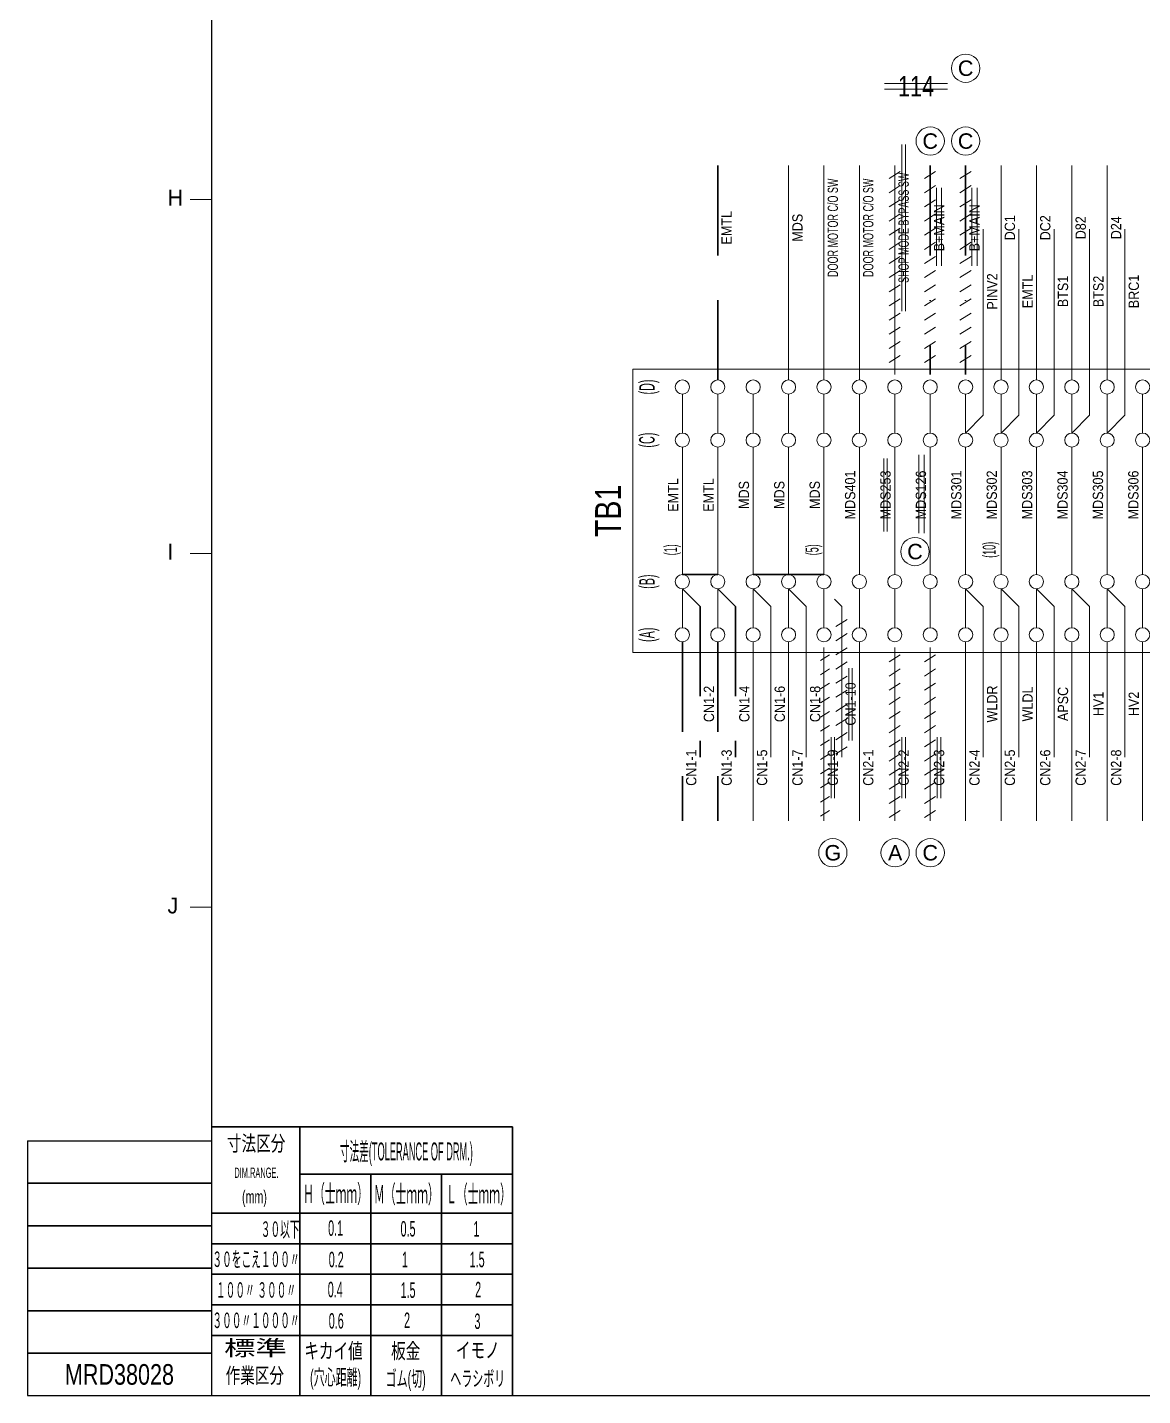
# Model space of a CAD drawing. Header units: millimetres. Extents: x 10 to 832, y 7 to 590.
# Drawn here: x 9.5 to 167, y 15 to 208.3 of the extents above; entities that cross this region are included whole.
import ezdxf
from ezdxf.enums import TextEntityAlignment as Align

# ---------------------------------------------------------------- set-up
doc = ezdxf.new("R2010")
doc.units = ezdxf.units.MM
doc.linetypes.add('DASHDOT', pattern=[25.3, 12.7, -6.3, 0, -6.3])
doc.linetypes.add('DASHED', pattern=[19, 12.7, -6.3])
for name, color, linetype in [('GR1_02', 7, 'Continuous'), ('GR1_03', 7, 'Continuous'), ('GR1_04', 7, 'Continuous'), ('GR1_05', 7, 'Continuous'), ('図面枠B6M', 7, 'Continuous')]:
    doc.layers.add(name, color=color, linetype=linetype)
doc.styles.add('HG丸ｺﾞｼｯｸM-PRO', font='')
doc.styles.get('HG丸ｺﾞｼｯｸM-PRO').set_extended_font_data('HG丸ｺﾞｼｯｸM-PRO')

# ---------------------------------------------------------------- blocks, each defined once
blk = doc.blocks.new('BLKF023')
at = {"layer": '図面枠B6M', "color": 2, "linetype": 'Continuous', "lineweight": 25}
for p, q in [((35.5, 584), (35.5, 15)), ((9.5, 51), (9.5, 15)), ((9.5, 51), (35.5, 51)), ((9.5, 15), (831.5, 15))]:
    blk.add_line(p, q, dxfattribs=at)
at = {"layer": '図面枠B6M', "color": 4, "linetype": 'Continuous', "lineweight": 13}
for p, q in [((32.5, 184), (35.5, 184)), ((32.5, 134), (35.5, 134)), ((32.5, 84), (35.5, 84))]:
    blk.add_line(p, q, dxfattribs=at)
at = {"layer": '図面枠B6M', "color": 3, "linetype": 'Continuous', "lineweight": 35}
for p, q in [((35.5, 53), (78, 53)), ((48, 53), (48, 15)), ((78, 53), (78, 15)), ((9.5, 45), (35.5, 45)), ((48, 46.3), (78, 46.3)), ((58, 46.3), (58, 15)), ((68, 46.3), (68, 15)), ((35.5, 40.8), (78, 40.8)), ((9.5, 39), (35.5, 39)), ((35.5, 36.47), (78, 36.47)), ((9.5, 33), (35.5, 33)), ((35.5, 32.15), (78, 32.15)), ((35.5, 27.82), (78, 27.82)), ((9.5, 27), (35.5, 27)), ((35.5, 23.5), (78, 23.5)), ((9.5, 21), (35.5, 21))]:
    blk.add_line(p, q, dxfattribs=at)
at = {"layer": '図面枠B6M', "color": 4, "linetype": 'Continuous', "lineweight": 13, "style": 'HG丸ｺﾞｼｯｸM-PRO'}
for s, width, p in [('H', 1.00207, (29.29, 182.45)), ('I', 1.00207, (29.29, 132.45)), ('J', 1.005117, (29.29, 82.45))]:
    blk.add_text(s, height=2.25, dxfattribs=dict(at, width=width)).set_placement(p, align=Align.BOTTOM_LEFT)
for s, height, width, p in [('寸法区分', 2.182, 0.692256, (41.81, 48.9)), ('(mm)', 1.818, 0.619256, (41.57, 41.64)), ('標準', 2.182, 1.489301, (41.71, 20)), ('作業区分', 2.182, 0.692256, (41.62, 16.1)), ('(穴心距離)', 2.182, 0.521231, (53.03, 15.86)), ('ゴム(切)', 2.182, 0.521232, (62.93, 15.67)), ('ヘラシボリ', 2.182, 0.521228, (73.11, 15.67))]:
    blk.add_text(s, height=height, dxfattribs=dict(at, width=width)).set_placement(p, align=Align.BOTTOM_CENTER)
for s, height, width, p in [('寸法差(TOLERANCE OF DRM.)', 2.5455, 0.382528, (63.02, 49.5)), ('DIM.RANGE.', 1.455, 0.522543, (41.85, 46.49)), ('Ｈ（士ｍｍ）', 2.545, 0.439786, (53.03, 43.51)), ('Ｍ（士ｍｍ）', 2.545, 0.439786, (63.02, 43.46)), ('Ｌ（士ｍｍ）', 2.545, 0.439786, (73.2, 43.46)), ('３０以下', 2.182, 0.44793, (45.2, 38.52)), ('0.1', 2.182, 0.522424, (53.03, 38.67)), ('0.5', 2.182, 0.522424, (63.26, 38.57)), ('1', 2.18, 0.521199, (72.92, 38.57)), ('３０をこえ１００〃', 2.182, 0.44793, (41.79, 34.27)), ('0.2', 2.182, 0.522424, (53.12, 34.23)), ('1', 2.18, 0.521199, (62.83, 34.23)), ('1.5', 2.182, 0.522424, (73.02, 34.23)), ('１００〃 ３００〃', 2.182, 0.448161, (41.79, 29.93)), ('0.4', 2.182, 0.522424, (52.98, 29.99)), ('1.5', 2.182, 0.522424, (63.26, 29.9)), ('2', 2.18, 0.521199, (73.16, 29.99)), ('３００〃１０００〃', 2.182, 0.44793, (41.79, 25.64)), ('0.6', 2.182, 0.522424, (53.12, 25.56)), ('2', 2.18, 0.521199, (63.12, 25.65)), ('3', 2.18, 0.521199, (73.06, 25.51)), ('キカイ値', 2.182, 0.692256, (52.74, 21.33)), ('板金', 2.182, 0.692256, (62.93, 21.33)), ('イモノ', 2.182, 0.692256, (73.11, 21.42))]:
    blk.add_text(s, height=height, dxfattribs=dict(at, width=width)).set_placement(p, align=Align.MIDDLE_CENTER)
blk = doc.blocks.new('BLKF186')
at = {"layer": 'GR1_02', "color": 4, "linetype": 'Continuous', "lineweight": 13}
for p, q in [((95, 120), (95, 160)), ((295, 160), (95, 160)), ((295, 120), (295, 160)), ((102, 151), (102, 156.5)), ((107, 151), (107, 156.5)), ((112, 151), (112, 156.5)), ((117, 151), (117, 156.5)), ((122, 151), (122, 156.5)), ((127, 151), (127, 156.5)), ((132, 151), (132, 156.5)), ((137, 151), (137, 156.5)), ((142, 151), (142, 156.5)), ((147, 151), (147, 156.5)), ((152, 151), (152, 156.5)), ((157, 151), (157, 156.5)), ((162, 151), (162, 156.5)), ((167, 151), (167, 156.5)), ((172, 151), (172, 156.5)), ((177, 151), (177, 156.5)), ((182, 151), (182, 156.5)), ((187, 151), (187, 156.5)), ((192, 151), (192, 156.5)), ((197, 151), (197, 156.5)), ((202, 151), (202, 156.5)), ((207, 151), (207, 156.5)), ((212, 151), (212, 156.5)), ((217, 151), (217, 156.5)), ((222, 151), (222, 156.5)), ((227, 151), (227, 156.5)), ((232, 151), (232, 156.5)), ((237, 151), (237, 156.5)), ((242, 151), (242, 156.5)), ((247, 151), (247, 156.5)), ((252, 151), (252, 156.5)), ((257, 151), (257, 156.5)), ((262, 151), (262, 156.5)), ((267, 151), (267, 156.5)), ((272, 151), (272, 156.5)), ((277, 151), (277, 156.5)), ((282, 151), (282, 156.5)), ((287, 151), (287, 156.5)), ((292, 151), (292, 156.5)), ((102, 149), (102, 131)), ((107, 149), (107, 131)), ((112, 149), (112, 131)), ((117, 149), (117, 131)), ((122, 149), (122, 131)), ((127, 149), (127, 131)), ((132, 149), (132, 131)), ((137, 149), (137, 131)), ((142, 149), (142, 131)), ((147, 149), (147, 131)), ((152, 149), (152, 131)), ((157, 149), (157, 131)), ((162, 149), (162, 131)), ((167, 149), (167, 131)), ((172, 149), (172, 131)), ((177, 149), (177, 131)), ((182, 149), (182, 131)), ((187, 149), (187, 131)), ((192, 149), (192, 131)), ((197, 149), (197, 131)), ((202, 149), (202, 131)), ((207, 149), (207, 131)), ((212, 149), (212, 131)), ((217, 149), (217, 131)), ((222, 149), (222, 131)), ((227, 149), (227, 131)), ((232, 149), (232, 131)), ((237, 149), (237, 131)), ((242, 149), (242, 131)), ((247, 149), (247, 131)), ((252, 149), (252, 131)), ((257, 149), (257, 131)), ((262, 149), (262, 131)), ((267, 149), (267, 131)), ((272, 149), (272, 131)), ((277, 149), (277, 131)), ((282, 149), (282, 131)), ((287, 149), (287, 131)), ((292, 149), (292, 131)), ((102, 123.5), (102, 129)), ((107, 123.5), (107, 129)), ((112, 123.5), (112, 129)), ((117, 123.5), (117, 129)), ((122, 123.5), (122, 129)), ((127, 123.5), (127, 129)), ((132, 123.5), (132, 129)), ((137, 123.5), (137, 129)), ((142, 123.5), (142, 129)), ((147, 123.5), (147, 129)), ((152, 123.5), (152, 129)), ((157, 123.5), (157, 129)), ((162, 123.5), (162, 129)), ((167, 123.5), (167, 129)), ((172, 123.5), (172, 129)), ((177, 123.5), (177, 129)), ((182, 123.5), (182, 129)), ((187, 123.5), (187, 129)), ((192, 123.5), (192, 129)), ((197, 123.5), (197, 129)), ((202, 123.5), (202, 129)), ((207, 123.5), (207, 129)), ((212, 123.5), (212, 129)), ((217, 123.5), (217, 129)), ((222, 123.5), (222, 129)), ((227, 123.5), (227, 129)), ((232, 123.5), (232, 129)), ((237, 123.5), (237, 129)), ((242, 123.5), (242, 129)), ((247, 123.5), (247, 129)), ((252, 123.5), (252, 129)), ((257, 123.5), (257, 129)), ((262, 123.5), (262, 129)), ((267, 123.5), (267, 129)), ((272, 123.5), (272, 129)), ((277, 123.5), (277, 129)), ((282, 123.5), (282, 129)), ((287, 123.5), (287, 129)), ((292, 123.5), (292, 129)), ((295, 120), (95, 120))]:
    blk.add_line(p, q, dxfattribs=at)
for centre in [(102, 157.5), (107, 157.5), (112, 157.5), (117, 157.5), (122, 157.5), (127, 157.5), (132, 157.5), (137, 157.5), (142, 157.5), (147, 157.5), (152, 157.5), (157, 157.5), (162, 157.5), (167, 157.5), (172, 157.5), (177, 157.5), (182, 157.5), (187, 157.5), (192, 157.5), (197, 157.5), (202, 157.5), (207, 157.5), (212, 157.5), (217, 157.5), (222, 157.5), (227, 157.5), (232, 157.5), (237, 157.5), (242, 157.5), (247, 157.5), (252, 157.5), (257, 157.5), (262, 157.5), (267, 157.5), (272, 157.5), (277, 157.5), (282, 157.5), (287, 157.5), (292, 157.5), (102, 150), (107, 150), (112, 150), (117, 150), (122, 150), (127, 150), (132, 150), (137, 150), (142, 150), (147, 150), (152, 150), (157, 150), (162, 150), (167, 150), (172, 150), (177, 150), (182, 150), (187, 150), (192, 150), (197, 150), (202, 150), (207, 150), (212, 150), (217, 150), (222, 150), (227, 150), (232, 150), (237, 150), (242, 150), (247, 150), (252, 150), (257, 150), (262, 150), (267, 150), (272, 150), (277, 150), (282, 150), (287, 150), (292, 150), (102, 130), (107, 130), (112, 130), (117, 130), (122, 130), (127, 130), (132, 130), (137, 130), (142, 130), (147, 130), (152, 130), (157, 130), (162, 130), (167, 130), (172, 130), (177, 130), (182, 130), (187, 130), (192, 130), (197, 130), (202, 130), (207, 130), (212, 130), (217, 130), (222, 130), (227, 130), (232, 130), (237, 130), (242, 130), (247, 130), (252, 130), (257, 130), (262, 130), (267, 130), (272, 130), (277, 130), (282, 130), (287, 130), (292, 130), (102, 122.5), (107, 122.5), (112, 122.5), (117, 122.5), (122, 122.5), (127, 122.5), (132, 122.5), (137, 122.5), (142, 122.5), (147, 122.5), (152, 122.5), (157, 122.5), (162, 122.5), (167, 122.5), (172, 122.5), (177, 122.5), (182, 122.5), (187, 122.5), (192, 122.5), (197, 122.5), (202, 122.5), (207, 122.5), (212, 122.5), (217, 122.5), (222, 122.5), (227, 122.5), (232, 122.5), (237, 122.5), (242, 122.5), (247, 122.5), (252, 122.5), (257, 122.5), (262, 122.5), (267, 122.5), (272, 122.5), (277, 122.5), (282, 122.5), (287, 122.5), (292, 122.5)]:
    blk.add_circle(centre, 1, dxfattribs=at)
at = {"layer": 'GR1_02', "color": 3, "linetype": 'Continuous', "lineweight": 35, "style": 'HG丸ｺﾞｼｯｸM-PRO'}
for s, height, width, p in [('(D)', 2.182, 0.521336, (97, 157.5)), ('(C)', 2.182, 0.52136, (97, 150)), ('(10)', 1.818, 0.521214, (145.33, 134.5)), ('(15)', 1.818, 0.521214, (170.33, 134.5)), ('(20)', 1.818, 0.521214, (195.33, 134.5)), ('(25)', 1.818, 0.521214, (220.33, 134.5)), ('(30)', 1.818, 0.521214, (245.33, 134.5)), ('(35)', 1.818, 0.521214, (270.33, 134.5)), ('(39)', 1.818, 0.521214, (290.33, 134.5)), ('(1)', 1.818, 0.521222, (100.33, 134.5)), ('(5)', 1.818, 0.521222, (120.33, 134.5)), ('(B)', 2.182, 0.521304, (97, 130)), ('(A)', 2.182, 0.522521, (97, 122.5))]:
    blk.add_text(s, height=height, rotation=90, dxfattribs=dict(at, width=width)).set_placement(p, align=Align.MIDDLE_CENTER)
blk = doc.blocks.new('BLKF206')
at = {"layer": 'GR1_05', "color": 4, "linetype": 'Continuous', "lineweight": 13}
blk.add_circle((132.05, 91.7), 2, dxfattribs=at)
at = {"layer": 'GR1_05', "color": 4, "linetype": 'Continuous', "lineweight": 13, "style": 'HG丸ｺﾞｼｯｸM-PRO', "width": 1.042301}
blk.add_text('A', height=2.18, dxfattribs=at).set_placement((132.05, 91.7), align=Align.MIDDLE_CENTER)
blk = doc.blocks.new('BLKF224')
at = {"layer": 'GR1_05', "color": 4, "linetype": 'Continuous', "lineweight": 13}
blk.add_circle((142.01, 202.54), 2, dxfattribs=at)
at = {"layer": 'GR1_05', "color": 4, "linetype": 'Continuous', "lineweight": 13, "style": 'HG丸ｺﾞｼｯｸM-PRO', "width": 1.042931}
blk.add_text('C', height=2.18, dxfattribs=at).set_placement((142.01, 202.54), align=Align.MIDDLE_CENTER)
blk = doc.blocks.new('BLKF225')
at = {"layer": 'GR1_05', "color": 4, "linetype": 'Continuous', "lineweight": 13}
blk.add_circle((137, 192.25), 2, dxfattribs=at)
at = {"layer": 'GR1_05', "color": 4, "linetype": 'Continuous', "lineweight": 13, "style": 'HG丸ｺﾞｼｯｸM-PRO', "width": 1.042931}
blk.add_text('C', height=2.18, dxfattribs=at).set_placement((137, 192.25), align=Align.MIDDLE_CENTER)
blk = doc.blocks.new('BLKF228')
at = {"layer": 'GR1_05', "color": 4, "linetype": 'Continuous', "lineweight": 13}
blk.add_circle((142, 192.25), 2, dxfattribs=at)
at = {"layer": 'GR1_05', "color": 4, "linetype": 'Continuous', "lineweight": 13, "style": 'HG丸ｺﾞｼｯｸM-PRO', "width": 1.042931}
blk.add_text('C', height=2.18, dxfattribs=at).set_placement((142, 192.25), align=Align.MIDDLE_CENTER)
blk = doc.blocks.new('BLKF229')
at = {"layer": 'GR1_05', "color": 4, "linetype": 'Continuous', "lineweight": 13}
blk.add_circle((134.85, 134.25), 2, dxfattribs=at)
at = {"layer": 'GR1_05', "color": 4, "linetype": 'Continuous', "lineweight": 13, "style": 'HG丸ｺﾞｼｯｸM-PRO', "width": 1.042931}
blk.add_text('C', height=2.18, dxfattribs=at).set_placement((134.85, 134.25), align=Align.MIDDLE_CENTER)
blk = doc.blocks.new('BLKF230')
at = {"layer": 'GR1_05', "color": 4, "linetype": 'Continuous', "lineweight": 13}
blk.add_circle((137, 91.7), 2, dxfattribs=at)
at = {"layer": 'GR1_05', "color": 4, "linetype": 'Continuous', "lineweight": 13, "style": 'HG丸ｺﾞｼｯｸM-PRO', "width": 1.042931}
blk.add_text('C', height=2.18, dxfattribs=at).set_placement((137, 91.7), align=Align.MIDDLE_CENTER)
blk = doc.blocks.new('BLKF289')
at = {"layer": 'GR1_05', "color": 4, "linetype": 'Continuous', "lineweight": 13}
blk.add_circle((123.25, 91.7), 2, dxfattribs=at)
at = {"layer": 'GR1_05', "color": 4, "linetype": 'Continuous', "lineweight": 13, "style": 'HG丸ｺﾞｼｯｸM-PRO', "width": 1.042883}
blk.add_text('G', height=2.18, dxfattribs=at).set_placement((123.25, 91.7), align=Align.MIDDLE_CENTER)

msp = doc.modelspace()

# ---------------------------------------------------------------- linework, layer by layer
at = {"layer": 'GR1_03', "color": 3, "linetype": 'DASHED', "lineweight": 35}
for p, q in [((107, 188.78), (107, 158.5)), ((102, 129), (104.5, 126.5)), ((107, 129), (109.5, 126.5)), ((104.5, 126.5), (104.5, 105.22)), ((109.5, 126.5), (109.5, 105.22)), ((102, 121.5), (102, 96.22)), ((107, 121.5), (107, 96.22))]:
    msp.add_line(p, q, dxfattribs=at)
at = {"layer": 'GR1_03', "color": 4, "linetype": 'Continuous', "lineweight": 13}
for p, q in [((117, 188.78), (117, 158.5)), ((122, 188.78), (122, 158.5)), ((127, 188.78), (127, 158.5)), ((147, 188.78), (147, 158.5)), ((152, 188.78), (152, 158.5)), ((157, 188.78), (157, 158.5)), ((162, 188.78), (162, 158.5)), ((144.5, 153.5), (144.5, 179.78)), ((149.5, 153.5), (149.5, 179.78)), ((154.5, 153.5), (154.5, 179.78)), ((159.5, 153.5), (159.5, 179.78)), ((164.5, 153.5), (164.5, 179.78)), ((142, 151), (144.5, 153.5)), ((147, 151), (149.5, 153.5)), ((152, 151), (154.5, 153.5)), ((157, 151), (159.5, 153.5)), ((162, 151), (164.5, 153.5)), ((112, 129), (114.5, 126.5)), ((117, 129), (119.5, 126.5)), ((142, 129), (144.5, 126.5)), ((147, 129), (149.5, 126.5)), ((152, 129), (154.5, 126.5)), ((157, 129), (159.5, 126.5)), ((162, 129), (164.5, 126.5)), ((114.5, 126.5), (114.5, 105.22)), ((119.5, 126.5), (119.5, 105.22)), ((144.5, 126.5), (144.5, 105.22)), ((149.5, 126.5), (149.5, 105.22)), ((154.5, 126.5), (154.5, 105.22)), ((159.5, 126.5), (159.5, 105.22)), ((164.5, 126.5), (164.5, 105.22)), ((112, 121.5), (112, 96.22)), ((117, 121.5), (117, 96.22)), ((127, 121.5), (127, 96.22)), ((142, 121.5), (142, 96.22)), ((147, 121.5), (147, 96.22)), ((152, 121.5), (152, 96.22)), ((157, 121.5), (157, 96.22)), ((162, 121.5), (162, 96.22)), ((167, 121.5), (167, 96.22))]:
    msp.add_line(p, q, dxfattribs=at)
at = {"layer": 'GR1_03', "color": 3, "linetype": 'Continuous', "lineweight": 35}
for p, q in [((102, 131), (107, 131)), ((112, 131), (117, 131)), ((117, 131), (122, 131))]:
    msp.add_line(p, q, dxfattribs=at)
at = {"layer": 'GR1_05', "color": 4, "linetype": 'Continuous', "lineweight": 13}
for p, q in [((130.56, 200.4), (139.44, 200.4)), ((130.56, 199.6), (139.44, 199.6)), ((133, 168.22), (133, 191.78)), ((133.5, 168.22), (133.5, 191.78)), ((132.77, 187.95), (131.19, 186.95)), ((132, 188.78), (132, 159.27)), ((137.77, 187.95), (136.19, 186.95)), ((142.77, 187.95), (141.19, 186.95)), ((132.77, 185.95), (131.19, 184.95)), ((137.77, 185.95), (136.19, 184.95)), ((137.88, 174.62), (137.88, 185.65)), ((138.62, 174.62), (138.62, 185.65)), ((142.77, 185.95), (141.19, 184.95)), ((142.88, 174.62), (142.88, 185.65)), ((143.62, 174.62), (143.62, 185.65)), ((132.77, 183.95), (131.19, 182.95)), ((137.77, 183.95), (136.19, 182.95)), ((142.77, 183.95), (141.19, 182.95)), ((132.77, 181.95), (131.19, 180.95)), ((137.77, 181.95), (136.19, 180.95)), ((142.77, 181.95), (141.19, 180.95)), ((132.77, 179.95), (131.19, 178.95)), ((137.77, 179.95), (136.19, 178.95)), ((142.77, 179.95), (141.19, 178.95)), ((132.77, 177.95), (131.19, 176.95)), ((137.77, 177.95), (136.19, 176.95)), ((142.77, 177.95), (141.19, 176.95)), ((132.77, 175.95), (131.19, 174.95)), ((137.77, 175.95), (136.19, 174.95)), ((142.77, 175.95), (141.19, 174.95)), ((132.77, 173.95), (131.19, 172.95)), ((137.77, 173.95), (136.19, 172.95)), ((142.77, 173.95), (141.19, 172.95)), ((132.77, 171.95), (131.19, 170.95)), ((137.77, 171.95), (136.19, 170.95)), ((142.77, 171.95), (141.19, 170.95)), ((132.77, 169.95), (131.19, 168.95)), ((137.77, 169.95), (136.19, 168.95)), ((142.77, 169.95), (141.19, 168.95)), ((132.77, 167.95), (131.19, 166.95)), ((137.77, 167.95), (136.19, 166.95)), ((142.77, 167.95), (141.19, 166.95)), ((132.77, 165.95), (131.19, 164.95)), ((137.77, 165.95), (136.19, 164.95)), ((142.77, 165.95), (141.19, 164.95)), ((132.77, 163.95), (131.19, 162.95)), ((137.77, 163.95), (136.19, 162.95)), ((142.77, 163.95), (141.19, 162.95)), ((132.77, 161.95), (131.19, 160.95)), ((137.77, 161.95), (136.19, 160.95)), ((142.77, 161.95), (141.19, 160.95)), ((130.44, 137.09), (130.44, 147.41)), ((130.94, 137.09), (130.94, 147.41)), ((135.38, 136.87), (135.38, 147.9)), ((136.13, 136.87), (136.13, 147.9)), ((123.48, 127.52), (124.5, 126.5)), ((124.5, 126.5), (124.5, 105.22)), ((125.27, 124.67), (123.69, 123.66)), ((125.27, 122.67), (123.69, 121.66)), ((122, 120.72), (122, 96.22)), ((125.27, 120.67), (123.69, 119.66)), ((132, 120.72), (132, 96.22)), ((137, 120.72), (137, 96.22)), ((122.77, 119.67), (121.5, 118.86)), ((125.27, 118.67), (123.69, 117.66)), ((132.77, 119.67), (131.19, 118.66)), ((137.77, 119.67), (136.19, 118.66)), ((122.77, 117.67), (121.5, 116.86)), ((125.27, 116.67), (123.69, 115.66)), ((125.5, 107.54), (125.5, 117.8)), ((126, 107.54), (126, 117.8)), ((132.77, 117.67), (131.19, 116.66)), ((137.77, 117.67), (136.19, 116.66)), ((122.77, 115.67), (121.5, 114.86)), ((125.27, 114.67), (123.69, 113.66)), ((132.77, 115.67), (131.19, 114.66)), ((137.77, 115.67), (136.19, 114.66)), ((122.77, 113.67), (121.5, 112.86)), ((125.27, 112.67), (123.69, 111.66)), ((132.77, 113.67), (131.19, 112.66)), ((137.77, 113.67), (136.19, 112.66)), ((122.77, 111.67), (121.5, 110.86)), ((125.27, 110.67), (123.69, 109.66)), ((132.77, 111.67), (131.19, 110.66)), ((137.77, 111.67), (136.19, 110.66)), ((122.77, 109.67), (121.5, 108.86)), ((125.27, 108.67), (123.69, 107.66)), ((132.77, 109.67), (131.19, 108.66)), ((137.77, 109.67), (136.19, 108.66)), ((122.77, 107.67), (121.5, 106.86)), ((123, 99.42), (123, 108.02)), ((123.5, 99.42), (123.5, 108.02)), ((125.27, 106.67), (123.69, 105.66)), ((132.77, 107.67), (131.19, 106.66)), ((133, 99.42), (133, 108.02)), ((133.5, 99.42), (133.5, 108.02)), ((137.77, 107.67), (136.19, 106.66)), ((138, 99.42), (138, 108.02)), ((138.5, 99.42), (138.5, 108.02)), ((122.77, 105.67), (121.5, 104.86)), ((132.77, 105.67), (131.19, 104.66)), ((137.77, 105.67), (136.19, 104.66)), ((122.77, 103.67), (121.5, 102.86)), ((132.77, 103.67), (131.19, 102.66)), ((137.77, 103.67), (136.19, 102.66)), ((122.77, 101.67), (121.5, 100.86)), ((132.77, 101.67), (131.19, 100.66)), ((137.77, 101.67), (136.19, 100.66)), ((122.77, 99.67), (121.5, 98.86)), ((132.77, 99.67), (131.19, 98.66)), ((137.77, 99.67), (136.19, 98.66)), ((122.77, 97.67), (121.5, 96.86)), ((132.77, 97.67), (131.19, 96.66)), ((137.77, 97.67), (136.19, 96.66))]:
    msp.add_line(p, q, dxfattribs=at)
at = {"layer": 'GR1_05', "color": 3, "linetype": 'DASHDOT', "lineweight": 35}
for p, q in [((137, 188.78), (137, 159.27)), ((142, 188.78), (142, 159.27))]:
    msp.add_line(p, q, dxfattribs=at)

# ---------------------------------------------------------------- block references
at = {"layer": 'GR1_02', "color": 4, "linetype": 'Continuous', "lineweight": 13}
msp.add_blockref('BLKF186', (0, 0), dxfattribs=at)
at = {"layer": 'GR1_05', "color": 4, "linetype": 'Continuous', "lineweight": 13}
for name in ['BLKF224', 'BLKF225', 'BLKF228', 'BLKF229', 'BLKF289', 'BLKF206', 'BLKF230']:
    msp.add_blockref(name, (0, 0), dxfattribs=at)
at = {"layer": '図面枠B6M', "color": 4, "linetype": 'Continuous', "lineweight": 13}
msp.add_blockref('BLKF023', (0, 0), dxfattribs=at)

# ---------------------------------------------------------------- texts
at = {"layer": 'GR1_02', "color": 3, "linetype": 'Continuous', "lineweight": 35, "style": 'HG丸ｺﾞｼｯｸM-PRO', "width": 0.829711}
msp.add_text('TB1', height=3.636, rotation=90, dxfattribs=at).set_placement((91.5, 140), align=Align.MIDDLE_CENTER)
at = {"layer": 'GR1_04', "color": 3, "linetype": 'Continuous', "lineweight": 35, "style": 'HG丸ｺﾞｼｯｸM-PRO'}
for s, height, width, p in [('DOOR MOTOR C/O SW', 1.4545, 0.65237, (123.25, 180)), ('DOOR MOTOR C/O SW', 1.4545, 0.65237, (128.25, 180)), ('EMTL', 1.455, 0.913535, (108.25, 180)), ('MDS', 1.455, 0.91267, (118.25, 180)), ('DC1', 1.455, 0.911511, (148.25, 180)), ('DC2', 1.455, 0.911511, (153.25, 180)), ('D82', 1.455, 0.910898, (158.25, 180)), ('D24', 1.455, 0.910898, (163.25, 180)), ('PINV2', 1.455, 0.912119, (145.75, 171)), ('EMTL', 1.455, 0.913535, (150.75, 171)), ('BTS1', 1.455, 0.912282, (155.75, 171)), ('BTS2', 1.455, 0.912282, (160.75, 171)), ('BRC1', 1.455, 0.912558, (165.75, 171)), ('MDS401', 1.455, 0.911744, (125.69, 142.25)), ('MDS301', 1.455, 0.911744, (140.69, 142.25)), ('MDS302', 1.455, 0.911744, (145.69, 142.25)), ('MDS303', 1.455, 0.911744, (150.69, 142.25)), ('MDS304', 1.455, 0.911744, (155.69, 142.25)), ('MDS305', 1.455, 0.911744, (160.69, 142.25)), ('MDS306', 1.455, 0.911744, (165.69, 142.25)), ('EMTL', 1.455, 0.913535, (100.69, 142.25)), ('EMTL', 1.455, 0.913535, (105.69, 142.25)), ('MDS', 1.455, 0.91267, (110.69, 142.25)), ('MDS', 1.455, 0.91267, (115.69, 142.25)), ('MDS', 1.455, 0.91267, (120.69, 142.25)), ('CN1-2', 1.455, 0.911493, (105.75, 112.72)), ('CN1-4', 1.455, 0.911493, (110.75, 112.72)), ('CN1-6', 1.455, 0.911493, (115.75, 112.72)), ('CN1-8', 1.455, 0.911493, (120.75, 112.72)), ('WLDR', 1.455, 0.912558, (145.75, 112.72)), ('WLDL', 1.455, 0.911923, (150.75, 112.72)), ('APSC', 1.455, 0.911793, (155.75, 112.72)), ('HV1', 1.455, 0.91204, (160.75, 112.72)), ('HV2', 1.455, 0.91204, (165.75, 112.72)), ('CN1-1', 1.455, 0.911493, (103.25, 103.72)), ('CN1-3', 1.455, 0.911493, (108.25, 103.72)), ('CN1-5', 1.455, 0.911493, (113.25, 103.72)), ('CN1-7', 1.455, 0.911493, (118.25, 103.72)), ('CN2-1', 1.455, 0.911493, (128.25, 103.72)), ('CN2-4', 1.455, 0.911493, (143.25, 103.72)), ('CN2-5', 1.455, 0.911493, (148.25, 103.72)), ('CN2-6', 1.455, 0.911493, (153.25, 103.72)), ('CN2-7', 1.455, 0.911493, (158.25, 103.72)), ('CN2-8', 1.455, 0.911493, (163.25, 103.72))]:
    msp.add_text(s, height=height, rotation=90, dxfattribs=dict(at, width=width)).set_placement(p, align=Align.MIDDLE_CENTER)
at = {"layer": 'GR1_05', "color": 3, "linetype": 'Continuous', "lineweight": 35, "style": 'HG丸ｺﾞｼｯｸM-PRO'}
for s, height, rotation, width, p in [('114', 2.909, 0, 0.784542, (135, 200)), ('SHOP MODE BYPASS SW', 1.4545, 90, 0.651958, (133.25, 180)), ('B+MAIN', 1.455, 90, 0.913147, (138.25, 180)), ('B+MAIN', 1.455, 90, 0.913147, (143.25, 180)), ('MDS253', 1.455, 90, 0.911744, (130.69, 142.25)), ('MDS126', 1.455, 90, 0.911744, (135.69, 142.25)), ('CN1-10', 1.455, 90, 0.911361, (125.75, 112.72)), ('CN1-9', 1.455, 90, 0.911493, (123.25, 103.72)), ('CN2-2', 1.455, 90, 0.911493, (133.25, 103.72)), ('CN2-3', 1.455, 90, 0.911493, (138.25, 103.72))]:
    msp.add_text(s, height=height, rotation=rotation, dxfattribs=dict(at, width=width)).set_placement(p, align=Align.MIDDLE_CENTER)
at = {"layer": '図面枠B6M', "color": 3, "linetype": 'Continuous', "lineweight": 35, "style": 'HG丸ｺﾞｼｯｸM-PRO', "width": 0.783793}
msp.add_text('MRD38028', height=2.909, dxfattribs=at).set_placement((22.5, 18), align=Align.MIDDLE_CENTER)

doc.saveas('drawing.dxf')
